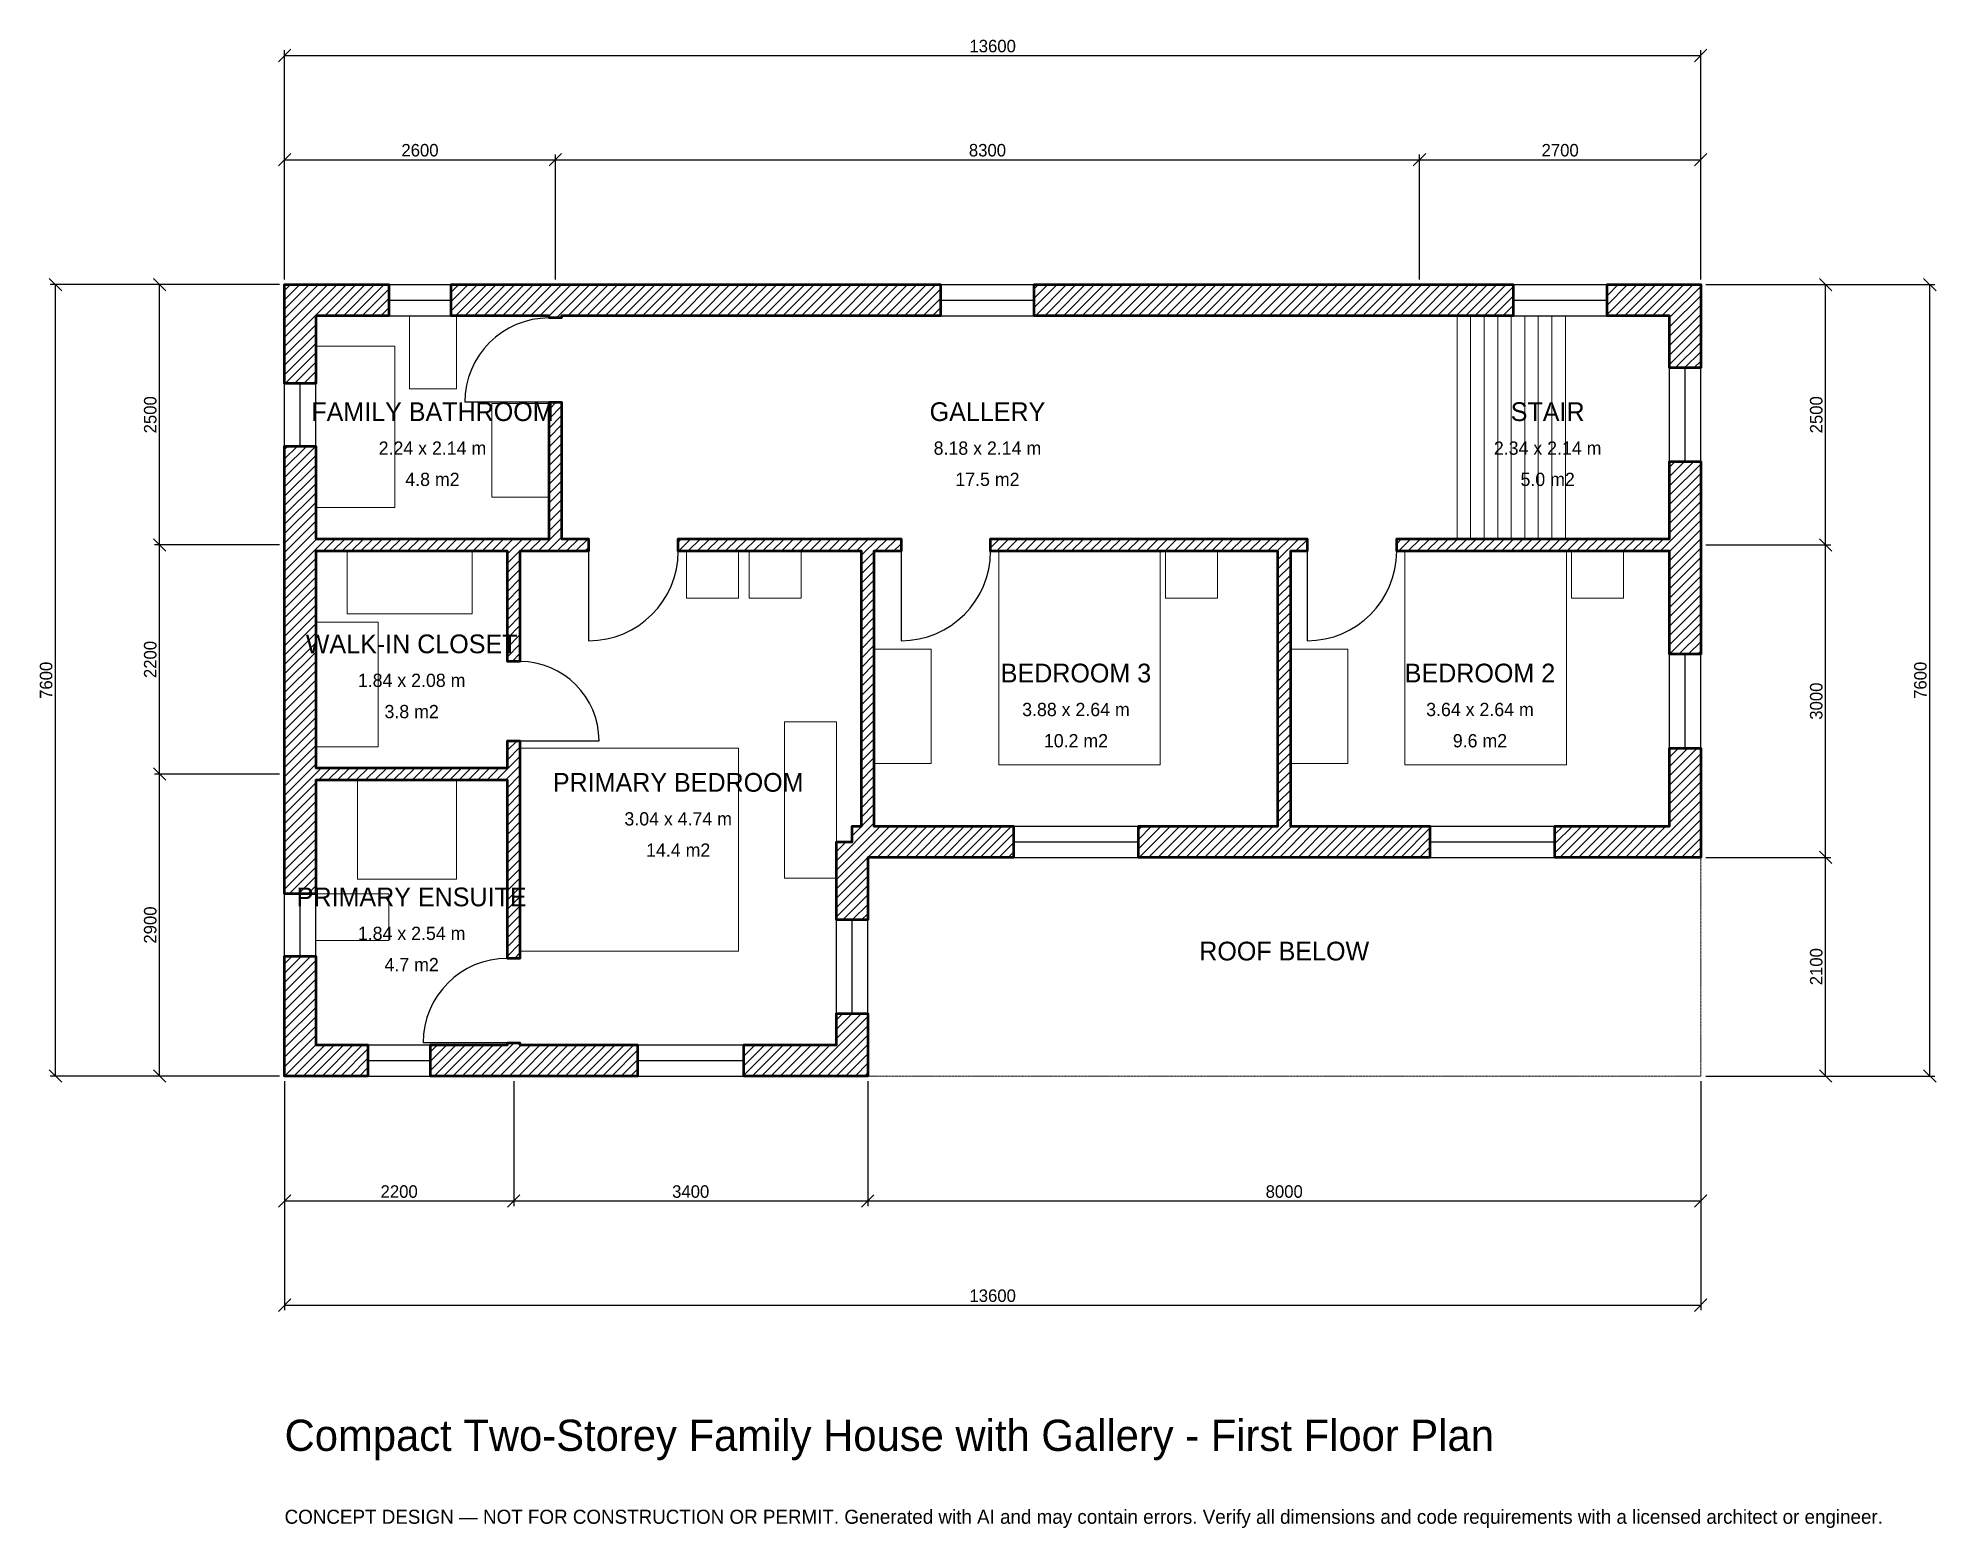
# Model space of a CAD drawing. Header units: millimetres. Extents: x -2369 to 15860, y -4341 to 9969.
import ezdxf
from ezdxf.enums import TextEntityAlignment as Align

# ---------------------------------------------------------------- set-up
doc = ezdxf.new("R2010")
doc.units = ezdxf.units.MM
doc.linetypes.add('DASHED', pattern=[1.524, 1.27, -0.254])
for name, color, linetype, lineweight in [('A-ANNO-DIMS', 1, 'Continuous', 13), ('A-ANNO-TEXT', 7, 'Continuous', 18), ('A-AREA-IDEN', 7, 'Continuous', 18), ('A-DOOR', 2, 'Continuous', 25), ('A-FLOR-FIXT', 9, 'Continuous', 13), ('A-FLOR-STRS', 3, 'Continuous', 18), ('A-FURN', 9, 'Continuous', 13), ('A-GLAZ', 4, 'Continuous', 25), ('A-SITE-PAVE', 8, 'Continuous', 13), ('A-WALL', 7, 'Continuous', 50), ('A-WALL-PATT', 8, 'Continuous', 13)]:
    doc.layers.add(name, color=color, linetype=linetype, lineweight=lineweight)
doc.dimstyles.new('PLAN', dxfattribs={"dimtxt": 120, "dimasz": 80, "dimexe": 50, "dimexo": 50, "dimgap": 30, "dimtad": 1, "dimdec": 0, "dimtsz": 60, "dimcen": 2.5, "dimclrd": 1, "dimclre": 1, "dimazin": 3, "dimtfac": 1, "dimtmove": 0, "dimatfit": 3})

msp = doc.modelspace()

# ---------------------------------------------------------------- hatches: boundary and pattern name
at = {"layer": 'A-WALL-PATT'}
h = msp.add_hatch(dxfattribs=at)
h.set_pattern_fill('ANSI31', color=8, scale=20)
h.paths.add_polyline_path([(5300, -0.001), (5300, 0), (4410, 0), (4410, 300), (5300, 300), (5300, 600), (5600, 600), (5600, 300), (5600.001, 300), (5600.001, 0), (5600, 0), (5600, -0.001), (5300, -0.001)])
h.paths.add_polyline_path([(2350, 0), (2260, 0), (2260, -0.001), (2140, -0.001), (2140, 0), (2050, 0), (1400, 0), (1400, 300), (2050, 300), (2140, 300), (2140, 320), (2260, 320), (2260, 300), (2350, 300), (3390, 300), (3390, 0), (2350, 0)])
h.paths.add_polyline_path([(300, 0), (300, -0.001), (0, -0.001), (0, 0), (-0.001, 0), (-0.001, 300), (0, 300), (0, 1150), (300, 1150), (300, 300), (800, 300), (800, 0), (300, 0)])
h.paths.add_polyline_path([(0, 2750), (0, 2840), (-0.001, 2840), (-0.001, 2960), (0, 2960), (0, 3050), (0, 4950), (0, 5040), (-0.001, 5040), (-0.001, 5160), (0, 5160), (0, 5250), (0, 6050), (300, 6050), (300, 5250), (300, 5160), (2140, 5160), (2260, 5160), (2540, 5160), (2540, 6470), (2660, 6470), (2660, 5160), (2920, 5160), (2920, 5040), (2660, 5040), (2540, 5040), (2260, 5040), (2260, 3980), (2140, 3980), (2140, 5040), (300, 5040), (300, 4950), (300, 3050), (300, 2960), (2140, 2960), (2140, 3220), (2260, 3220), (2260, 2960), (2260, 2840), (2260, 1130), (2140, 1130), (2140, 2840), (300, 2840), (300, 2750), (300, 1750), (0, 1750), (0, 2750)])
h.paths.add_polyline_path([(0, 7300), (-0.001, 7300), (-0.001, 7600), (0, 7600), (0, 7600.001), (300, 7600.001), (300, 7600), (1000, 7600), (1000, 7300), (300, 7300), (300, 6650), (0, 6650), (0, 7300)])
h.paths.add_polyline_path([(2450, 7600), (2540, 7600), (2540, 7600.001), (2660, 7600.001), (2660, 7600), (2750, 7600), (6300, 7600), (6300, 7300), (2750, 7300), (2660, 7300), (2660, 7280), (2540, 7280), (2540, 7300), (2450, 7300), (1600, 7300), (1600, 7600), (2450, 7600)])
h.paths.add_polyline_path([(10750, 7600), (11050, 7600), (11800, 7600), (11800, 7300), (11050, 7300), (10750, 7300), (7200, 7300), (7200, 7600), (10750, 7600)])
h.paths.add_polyline_path([(13300, 7600), (13300, 7600.001), (13600, 7600.001), (13600, 7600), (13600.001, 7600), (13600.001, 7300), (13600, 7300), (13600, 6800), (13300, 6800), (13300, 7300), (12700, 7300), (12700, 7600), (13300, 7600)])
h.paths.add_polyline_path([(13600, 5160), (13600.001, 5160), (13600.001, 5040), (13600, 5040), (13600, 4950), (13600, 4950), (13600, 4050), (13300, 4050), (13300, 5040), (10960, 5040), (10840, 5040), (10680, 5040), (10680, 5160), (10840, 5160), (10960, 5160), (13300, 5160), (13300, 5250), (13300, 5250), (13300, 5900), (13600, 5900), (13600, 5160)])
h.paths.add_polyline_path([(13600, 2400), (13600.001, 2400), (13600.001, 2100), (13600, 2100), (13600, 2099.999), (13300, 2099.999), (13300, 2100), (12200, 2100), (12200, 2400), (13300, 2400), (13300, 3150), (13600, 3150), (13600, 2400)])
h.paths.add_polyline_path([(9750, 2100), (9660, 2100), (9660, 2099.999), (9540, 2099.999), (9540, 2100), (9450, 2100), (8200, 2100), (8200, 2400), (9450, 2400), (9540, 2400), (9540, 5040), (6780, 5040), (6780, 5160), (9540, 5160), (9660, 5160), (9820, 5160), (9820, 5040), (9660, 5040), (9660, 2400), (9750, 2400), (11000, 2400), (11000, 2100), (9750, 2100)])
h.paths.add_polyline_path([(5660, 2100), (5660, 2099.999), (5600.001, 2099.999), (5600.001, 2040), (5600, 2040), (5600, 1500), (5300, 1500), (5300, 2250), (5450, 2250), (5450, 2400), (5540, 2400), (5540, 5040), (3780, 5040), (3780, 5160), (5540, 5160), (5660, 5160), (5920, 5160), (5920, 5040), (5660, 5040), (5660, 2400), (7000, 2400), (7000, 2100), (5660, 2100)])

# ---------------------------------------------------------------- linework, layer by layer
at = {"layer": 'A-DOOR'}
for p, q in [((2540, 6470), (1730, 6470)), ((2920, 5040), (2920, 4180)), ((5920, 5040), (5920, 4180)), ((9820, 5040), (9820, 4180)), ((2260, 3220), (3020, 3220)), ((2140, 320), (1330, 320))]:
    msp.add_line(p, q, dxfattribs=at)
for centre, radius, start, end in [((2540, 6470), 810, 90, 180), ((2920, 5040), 860, 270, 360), ((5920, 5040), 860, 270, 360), ((9820, 5040), 860, 270, 360), ((2260, 3220), 760, 0, 90), ((2140, 320), 810, 90, 180)]:
    msp.add_arc(centre, radius, start, end, dxfattribs=at)
at = {"layer": 'A-FLOR-FIXT'}
for points in [[(1200, 6600), (1650, 6600), (1650, 7300), (1200, 7300)], [(300, 5460), (1060, 5460), (1060, 7010), (300, 7010)], [(1990, 5560), (2540, 5560), (2540, 6460), (1990, 6460)], [(700, 1890), (1650, 1890), (1650, 2840), (700, 2840)], [(300, 1300), (1000, 1300), (1000, 1750), (300, 1750)]]:
    msp.add_lwpolyline(points, close=True, dxfattribs=at)
at = {"layer": 'A-FLOR-STRS'}
for p, q in [((11260, 5160), (11260, 7300)), ((11390, 5160), (11390, 7300)), ((11520, 5160), (11520, 7300)), ((11650, 5160), (11650, 7300)), ((11780, 5160), (11780, 7300)), ((11910, 5160), (11910, 7300)), ((12040, 5160), (12040, 7300)), ((12170, 5160), (12170, 7300)), ((12300, 5160), (12300, 7300))]:
    msp.add_line(p, q, dxfattribs=at)
at = {"layer": 'A-FURN'}
for points in [[(600, 4440), (1800, 4440), (1800, 5040), (600, 5040)], [(3860, 4590), (4360, 4590), (4360, 5040), (3860, 5040)], [(4460, 4590), (4960, 4590), (4960, 5040), (4460, 5040)], [(6860, 2990), (8410, 2990), (8410, 5040), (6860, 5040)], [(8460, 4590), (8960, 4590), (8960, 5040), (8460, 5040)], [(10760, 2990), (12310, 2990), (12310, 5040), (10760, 5040)], [(12360, 4590), (12860, 4590), (12860, 5040), (12360, 5040)], [(300, 3160), (900, 3160), (900, 4360), (300, 4360)], [(5660, 3000), (6210, 3000), (6210, 4100), (5660, 4100)], [(9660, 3000), (10210, 3000), (10210, 4100), (9660, 4100)], [(4800, 1900), (5300, 1900), (5300, 3400), (4800, 3400)], [(2260, 1200), (4360, 1200), (4360, 3150), (2260, 3150)]]:
    msp.add_lwpolyline(points, close=True, dxfattribs=at)
at = {"layer": 'A-GLAZ'}
for p, q in [((1000, 7600), (1600, 7600)), ((6300, 7600), (7200, 7600)), ((11800, 7600), (12700, 7600)), ((1000, 7450), (1600, 7450)), ((1000, 7300), (1600, 7300)), ((6300, 7450), (7200, 7450)), ((6300, 7300), (7200, 7300)), ((11800, 7450), (12700, 7450)), ((11800, 7300), (12700, 7300)), ((13300, 5900), (13300, 6800)), ((13450, 5900), (13450, 6800)), ((13600, 5900), (13600, 6800)), ((0, 6050), (0, 6650)), ((150, 6050), (150, 6650)), ((300, 6050), (300, 6650)), ((13300, 3150), (13300, 4050)), ((13450, 3150), (13450, 4050)), ((13600, 3150), (13600, 4050)), ((7000, 2400), (8200, 2400)), ((11000, 2400), (12200, 2400)), ((7000, 2250), (8200, 2250)), ((11000, 2250), (12200, 2250)), ((7000, 2100), (8200, 2100)), ((11000, 2100), (12200, 2100)), ((0, 1150), (0, 1750)), ((150, 1150), (150, 1750)), ((300, 1150), (300, 1750)), ((5300, 600), (5300, 1500)), ((5450, 600), (5450, 1500)), ((5600, 600), (5600, 1500)), ((800, 300), (1400, 300)), ((3390, 300), (4410, 300)), ((800, 150), (1400, 150)), ((800, 0), (1400, 0)), ((3390, 150), (4410, 150)), ((3390, 0), (4410, 0))]:
    msp.add_line(p, q, dxfattribs=at)
at = {"layer": 'A-SITE-PAVE', "linetype": 'DASHED'}
msp.add_lwpolyline([(5600, 0), (13600, 0), (13600, 2100), (5600, 2100)], close=True, dxfattribs=at)
at = {"layer": 'A-WALL'}
for points in [[(0, 7300), (-0.001, 7300), (-0.001, 7600), (0, 7600), (0, 7600.001), (300, 7600.001), (300, 7600), (1000, 7600), (1000, 7300), (300, 7300), (300, 6650), (0, 6650), (0, 7300)], [(2450, 7600), (2540, 7600), (2540, 7600.001), (2660, 7600.001), (2660, 7600), (2750, 7600), (6300, 7600), (6300, 7300), (2750, 7300), (2660, 7300), (2660, 7280), (2540, 7280), (2540, 7300), (2450, 7300), (1600, 7300), (1600, 7600), (2450, 7600)], [(10750, 7600), (11050, 7600), (11800, 7600), (11800, 7300), (11050, 7300), (10750, 7300), (7200, 7300), (7200, 7600), (10750, 7600)], [(13300, 7600), (13300, 7600.001), (13600, 7600.001), (13600, 7600), (13600.001, 7600), (13600.001, 7300), (13600, 7300), (13600, 6800), (13300, 6800), (13300, 7300), (12700, 7300), (12700, 7600), (13300, 7600)], [(0, 2750), (0, 2840), (-0.001, 2840), (-0.001, 2960), (0, 2960), (0, 3050), (0, 4950), (0, 5040), (-0.001, 5040), (-0.001, 5160), (0, 5160), (0, 5250), (0, 6050), (300, 6050), (300, 5250), (300, 5160), (2140, 5160), (2260, 5160), (2540, 5160), (2540, 6470), (2660, 6470), (2660, 5160), (2920, 5160), (2920, 5040), (2660, 5040), (2540, 5040), (2260, 5040), (2260, 3980), (2140, 3980), (2140, 5040), (300, 5040), (300, 4950), (300, 3050), (300, 2960), (2140, 2960), (2140, 3220), (2260, 3220), (2260, 2960), (2260, 2840), (2260, 1130), (2140, 1130), (2140, 2840), (300, 2840), (300, 2750), (300, 1750), (0, 1750), (0, 2750)], [(13600, 5160), (13600.001, 5160), (13600.001, 5040), (13600, 5040), (13600, 4950), (13600, 4950), (13600, 4050), (13300, 4050), (13300, 5040), (10960, 5040), (10840, 5040), (10680, 5040), (10680, 5160), (10840, 5160), (10960, 5160), (13300, 5160), (13300, 5250), (13300, 5250), (13300, 5900), (13600, 5900), (13600, 5160)], [(5660, 2100), (5660, 2099.999), (5600.001, 2099.999), (5600.001, 2040), (5600, 2040), (5600, 1500), (5300, 1500), (5300, 2250), (5450, 2250), (5450, 2400), (5540, 2400), (5540, 5040), (3780, 5040), (3780, 5160), (5540, 5160), (5660, 5160), (5920, 5160), (5920, 5040), (5660, 5040), (5660, 2400), (7000, 2400), (7000, 2100), (5660, 2100)], [(9750, 2100), (9660, 2100), (9660, 2099.999), (9540, 2099.999), (9540, 2100), (9450, 2100), (8200, 2100), (8200, 2400), (9450, 2400), (9540, 2400), (9540, 5040), (6780, 5040), (6780, 5160), (9540, 5160), (9660, 5160), (9820, 5160), (9820, 5040), (9660, 5040), (9660, 2400), (9750, 2400), (11000, 2400), (11000, 2100), (9750, 2100)], [(13600, 2400), (13600.001, 2400), (13600.001, 2100), (13600, 2100), (13600, 2099.999), (13300, 2099.999), (13300, 2100), (12200, 2100), (12200, 2400), (13300, 2400), (13300, 3150), (13600, 3150), (13600, 2400)], [(300, 0), (300, -0.001), (0, -0.001), (0, 0), (-0.001, 0), (-0.001, 300), (0, 300), (0, 1150), (300, 1150), (300, 300), (800, 300), (800, 0), (300, 0)], [(5300, -0.001), (5300, 0), (4410, 0), (4410, 300), (5300, 300), (5300, 600), (5600, 600), (5600, 300), (5600.001, 300), (5600.001, 0), (5600, 0), (5600, -0.001), (5300, -0.001)], [(2350, 0), (2260, 0), (2260, -0.001), (2140, -0.001), (2140, 0), (2050, 0), (1400, 0), (1400, 300), (2050, 300), (2140, 300), (2140, 320), (2260, 320), (2260, 300), (2350, 300), (3390, 300), (3390, 0), (2350, 0)]]:
    msp.add_lwpolyline(points, close=True, dxfattribs=at)

# ---------------------------------------------------------------- texts
at = {"layer": 'A-ANNO-TEXT'}
for s, height, p in [('Compact Two-Storey Family House with Gallery - First Floor Plan', 300, (0, -3600)), ('CONCEPT DESIGN — NOT FOR CONSTRUCTION OR PERMIT. Generated with AI and may contain errors. Verify all dimensions and code requirements with a licensed architect or engineer.', 135, (0, -4300))]:
    msp.add_text(s, height=height, dxfattribs=at).set_placement(p)
at = {"layer": 'A-AREA-IDEN'}
for s, height, p in [('FAMILY BATHROOM', 180, (1420, 6380)), ('GALLERY', 180, (6750, 6380)), ('STAIR', 180, (12130, 6380)), ('2.24 x 2.14 m', 127.5, (1420, 6030)), ('8.18 x 2.14 m', 127.5, (6750, 6030)), ('2.34 x 2.14 m', 127.5, (12130, 6030)), ('4.8 m2', 127.5, (1420, 5730)), ('17.5 m2', 127.5, (6750, 5730)), ('5.0 m2', 127.5, (12130, 5730)), ('WALK-IN CLOSET', 180, (1220, 4150)), ('1.84 x 2.08 m', 127.5, (1220, 3800)), ('BEDROOM 3', 180, (7600, 3870)), ('BEDROOM 2', 180, (11480, 3870)), ('3.8 m2', 127.5, (1220, 3500)), ('3.88 x 2.64 m', 127.5, (7600, 3520)), ('3.64 x 2.64 m', 127.5, (11480, 3520)), ('10.2 m2', 127.5, (7600, 3220)), ('9.6 m2', 127.5, (11480, 3220)), ('PRIMARY BEDROOM', 180, (3780, 2820)), ('3.04 x 4.74 m', 127.5, (3780, 2470)), ('14.4 m2', 127.5, (3780, 2170)), ('PRIMARY ENSUITE', 180, (1220, 1720)), ('1.84 x 2.54 m', 127.5, (1220, 1370)), ('ROOF BELOW', 180, (9600, 1200)), ('4.7 m2', 127.5, (1220, 1070))]:
    msp.add_text(s, height=height, dxfattribs=at).set_placement(p, align=Align.MIDDLE_CENTER)

# ---------------------------------------------------------------- dimensions: what is measured, and where the dimension line sits
at = {"layer": 'A-ANNO-DIMS'}
for base, p1, p2, text in [((0, 9800), (0, 7600), (13600, 7600), '13600'), ((0, 8800), (0, 7600), (2600, 7600), '2600'), ((2600, 8800), (2600, 7600), (10900, 7600), '8300'), ((10900, 8800), (10900, 7600), (13600, 7600), '2700'), ((0, -1200), (0, 0), (2200, 0), '2200'), ((0, -2200), (0, 0), (13600, 0), '13600'), ((2200, -1200), (2200, 0), (5600, 0), '3400'), ((5600, -1200), (5600, 0), (13600, 0), '8000')]:
    msp.add_linear_dim(base=base, p1=p1, p2=p2, text=text, dimstyle='PLAN', dxfattribs=at).render()
for base, p1, p2, text in [((-2200, 0), (0, 0), (0, 7600), '7600'), ((-1200, 5100), (0, 5100), (0, 7600), '2500'), ((14800, 5100), (13600, 5100), (13600, 7600), '2500'), ((15800, 0), (13600, 0), (13600, 7600), '7600'), ((-1200, 2900), (0, 2900), (0, 5100), '2200'), ((14800, 2100), (13600, 2100), (13600, 5100), '3000'), ((-1200, 0), (0, 0), (0, 2900), '2900'), ((14800, 0), (13600, 0), (13600, 2100), '2100')]:
    msp.add_linear_dim(base=base, p1=p1, p2=p2, angle=90, text=text, dimstyle='PLAN', dxfattribs=at).render()

doc.saveas('drawing.dxf')
